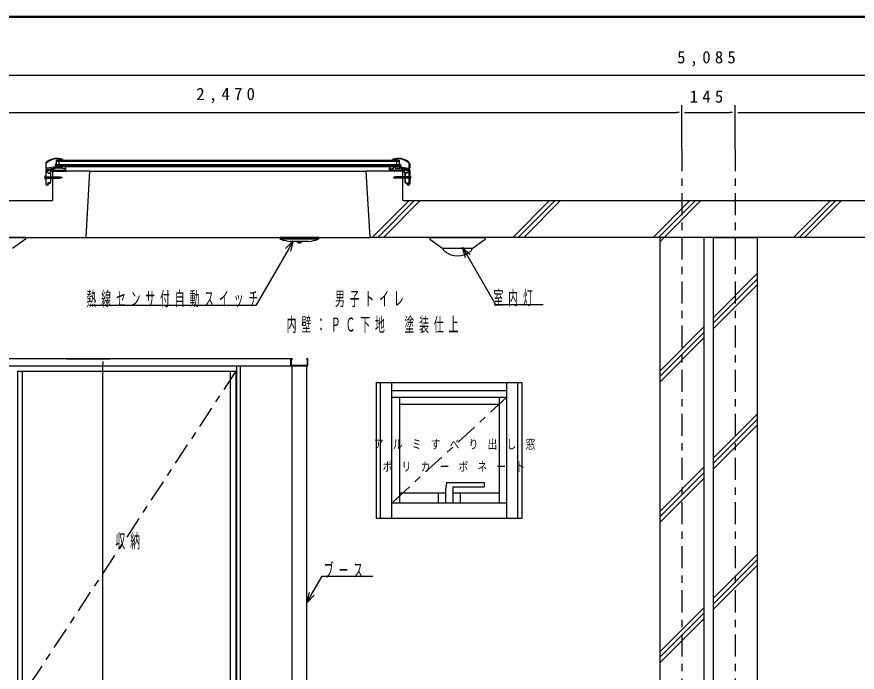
# Model space of a CAD drawing. Units: millimetres on the paper, enlarged 30 times, with parts at other scales. Extents: x -13498 to 309, y -53460 to 8010.
# Drawn here: x -8596 to -5169, y -3574 to -900 of the extents above; entities that cross this region are included whole.
import ezdxf

# ---------------------------------------------------------------- set-up
doc = ezdxf.new("R2010")
doc.units = ezdxf.units.MM
doc.header["$LTSCALE"] = 30
doc.linetypes.add('USER2', pattern=[6, 3, -1, 1, -1])
doc.layers.add('layer1', color=4, linetype='Continuous', lineweight=25)
doc.styles.add('ＭＳ ゴシック', font='')
doc.styles.get('ＭＳ ゴシック').set_extended_font_data('MS Gothic')

msp = doc.modelspace()

# ---------------------------------------------------------------- linework, layer by layer
at = {"layer": 'layer1', "color": 7, "lineweight": 50}
msp.add_line((0, -900), (-11550, -900), dxfattribs=at)
at = {"layer": 'layer1'}
for p, q in [((-1983.75, -1140), (-9566.25, -1140)), ((-5883.75, -1440), (-5883.75, -1260)), ((-5883.75, -1440), (-5883.75, -1260)), ((-5666.25, -1440), (-5666.25, -1260)), ((-5666.25, -1440), (-5666.25, -1260)), ((-9566.25, -1290), (-5906.25, -1290)), ((-5895, -1290), (-5906.25, -1290)), ((-5872.5, -1290), (-5861.25, -1290)), ((-5861.25, -1290), (-5688.75, -1290)), ((-5677.5, -1290), (-5688.75, -1290)), ((-5655, -1290), (-5643.75, -1290)), ((-5643.75, -1290), (-1983.75, -1290)), ((-8300.25, -1530), (-7172.25, -1530)), ((-7146.51, -1800), (-6996.51, -1650)), ((-7124.01, -1800), (-6974.01, -1650)), ((-7101.51, -1800), (-6951.51, -1650)), ((-6573.75, -1800), (-6423.75, -1650)), ((-6551.25, -1800), (-6401.25, -1650)), ((-6528.75, -1800), (-6378.75, -1650)), ((-6000.99, -1800), (-5850.99, -1650)), ((-5978.49, -1800), (-5828.49, -1650)), ((-5955.99, -1800), (-5805.99, -1650)), ((-5428.24, -1800), (-5278.24, -1650)), ((-5405.74, -1800), (-5255.74, -1650)), ((-5383.24, -1800), (-5233.24, -1650)), ((-8315.25, -1800), (-7157.25, -1800)), ((-7499.95, -1844.79), (-7469.2, -1814.04)), ((-7469.2, -1814.04), (-7490.2, -1850.42)), ((-7469.2, -1814.04), (-7480.46, -1856.04)), ((-5973.75, -1817.76), (-5955.99, -1800)), ((-7490.2, -1850.42), (-7621.93, -2078.58)), ((-6778.11, -1841.12), (-6757.11, -1877.49)), ((-6778.11, -1841.12), (-6747.36, -1871.87)), ((-6766.85, -1883.12), (-6778.11, -1841.12)), ((-6757.11, -1877.49), (-6643.47, -2074.31)), ((-5756.25, -2128.01), (-5576.25, -1948.01)), ((-5756.25, -2150.51), (-5576.25, -1970.51)), ((-5756.25, -2173.01), (-5576.25, -1993.01)), ((-7624.93, -2078.58), (-8299.44, -2078.58)), ((-7621.93, -2078.58), (-7624.93, -2078.58)), ((-6643.47, -2074.31), (-6640.47, -2074.31)), ((-6640.47, -2074.31), (-6449.12, -2074.31)), ((-5973.75, -2345.51), (-5793.75, -2165.51)), ((-5973.75, -2368.01), (-5793.75, -2188.01)), ((-5973.75, -2390.51), (-5793.75, -2210.51)), ((-8395.28, -2295), (-8215.28, -2295)), ((-8245.28, -2306.25), (-8245.28, -2317.5)), ((-8245.28, -5122.5), (-8245.28, -2317.5)), ((-5756.25, -2700.77), (-5576.25, -2520.77)), ((-5756.25, -2723.27), (-5576.25, -2543.27)), ((-5756.25, -2745.77), (-5576.25, -2565.77)), ((-5973.75, -2918.27), (-5793.75, -2738.27)), ((-5973.75, -2940.77), (-5793.75, -2760.77)), ((-5973.75, -2963.27), (-5793.75, -2783.27)), ((-5756.25, -3273.53), (-5576.25, -3093.53)), ((-5756.25, -3296.03), (-5576.25, -3116.03)), ((-5756.25, -3318.53), (-5576.25, -3138.53)), ((-7392.75, -3254.62), (-7351.31, -3182.84)), ((-7351.31, -3182.84), (-7324.47, -3182.84)), ((-7324.47, -3182.84), (-7143.73, -3182.84)), ((-7413.75, -3290.99), (-7402.5, -3248.99)), ((-7413.75, -3290.99), (-7392.75, -3254.62)), ((-7383, -3260.24), (-7413.75, -3290.99)), ((-5973.75, -3491.03), (-5793.75, -3311.03)), ((-5973.75, -3513.53), (-5793.75, -3333.53)), ((-5973.75, -3536.03), (-5793.75, -3356.03))]:
    msp.add_line(p, q, dxfattribs=at)
at = {"layer": 'layer1', "linetype": 'USER2'}
for p, q in [((-5883.75, -1440), (-5883.75, -7365)), ((-5666.25, -1440), (-5666.25, -7365)), ((-7703.25, -2346), (-8594.25, -3700.5)), ((-6597.75, -2452.51), (-7067.25, -2884.5))]:
    msp.add_line(p, q, dxfattribs=at)
at = {"layer": 'layer1', "color": 3}
for p, q in [((-8478.53, -1500.59), (-8478.53, -1515.84)), ((-8476.28, -1515.84), (-8476.28, -1500.59)), ((-8440.69, -1503.3), (-8440.69, -1516.96)), ((-8438.59, -1516.8), (-8438.59, -1503.3)), ((-8425.11, -1488.91), (-8425.11, -1502.41)), ((-8408.64, -1484.41), (-8407.81, -1482.31)), ((-7063.86, -1484.41), (-7064.69, -1482.31)), ((-7047.39, -1488.91), (-7047.39, -1502.41)), ((-7033.91, -1516.8), (-7033.91, -1503.3)), ((-7031.81, -1503.3), (-7031.81, -1516.96)), ((-6996.22, -1515.84), (-6996.22, -1500.59)), ((-6993.97, -1500.59), (-6993.97, -1515.84)), ((-8478.53, -1525.5), (-8478.53, -1581.11)), ((-8476.28, -1581.11), (-8476.28, -1525.5)), ((-8474.42, -1523.28), (-8444.98, -1518.09)), ((-8445.85, -1513.16), (-8473.64, -1518.06)), ((-8441.06, -1517.4), (-8471.95, -1522.85)), ((-8441.06, -1517.4), (-8471.95, -1522.85)), ((-8471.59, -1524.91), (-8444.54, -1522.68)), ((-8441.38, -1530), (-8441.38, -1526.25)), ((-8441.38, -1526.25), (-8396.38, -1526.25)), ((-8441.38, -1530), (-8396.38, -1530)), ((-8419.1, -1517.25), (-8438.14, -1517.25)), ((-8418.65, -1516.16), (-8418.65, -1516.8)), ((-8417.65, -1510.45), (-8418.64, -1516.03)), ((-8399.17, -1521.39), (-8413.44, -1518.09)), ((-8399.17, -1521.39), (-8398.96, -1521.39)), ((-8395.99, -1516.35), (-8398.61, -1516.35)), ((-8398.61, -1516.35), (-8398.61, -1520.95)), ((-8396.38, -1530), (-8396.38, -1526.25)), ((-8396.35, -1526.25), (-8395.99, -1522.87)), ((-8395.99, -1522.87), (-8395.99, -1516.35)), ((-7076.51, -1516.35), (-7073.89, -1516.35)), ((-7076.51, -1522.87), (-7076.51, -1516.35)), ((-7076.15, -1526.25), (-7076.51, -1522.87)), ((-7076.12, -1530), (-7076.12, -1526.25)), ((-7031.12, -1526.25), (-7076.12, -1526.25)), ((-7031.12, -1530), (-7076.12, -1530)), ((-7073.89, -1516.35), (-7073.89, -1520.95)), ((-7073.33, -1521.39), (-7073.54, -1521.39)), ((-7073.33, -1521.39), (-7059.06, -1518.09)), ((-7054.85, -1510.45), (-7053.86, -1516.03)), ((-7053.85, -1516.16), (-7053.85, -1516.8)), ((-7053.4, -1517.25), (-7034.36, -1517.25)), ((-7031.44, -1517.4), (-7000.55, -1522.85)), ((-7031.44, -1517.4), (-7000.55, -1522.85)), ((-7031.12, -1530), (-7031.12, -1526.25)), ((-7000.91, -1524.91), (-7027.96, -1522.68)), ((-6998.08, -1523.28), (-7027.52, -1518.09)), ((-7026.65, -1513.16), (-6998.86, -1518.06)), ((-6996.22, -1581.11), (-6996.22, -1525.5)), ((-6993.97, -1525.5), (-6993.97, -1581.11)), ((-8482.67, -1552.89), (-8482.67, -1552.85)), ((-8482.67, -1556.11), (-8482.67, -1555.18)), ((-8482.67, -1558.44), (-8482.67, -1558.4)), ((-8481.27, -1549.64), (-8478.85, -1549.51)), ((-8481.27, -1561.65), (-8478.85, -1561.78)), ((-8481, -1561.47), (-8481, -1549.81)), ((-8481, -1561.47), (-8481, -1549.81)), ((-8478.53, -1561.47), (-8478.53, -1549.81)), ((-8478.53, -1552.52), (-8419, -1552.52)), ((-8478.53, -1558.77), (-8419, -1558.77)), ((-8419, -1552.52), (-8419, -1558.77)), ((-8419, -1553.71), (-8413.2, -1553.71)), ((-8413.2, -1557.57), (-8419, -1557.57)), ((-8413.2, -1553.71), (-8411.85, -1555.64)), ((-8411.85, -1555.64), (-8413.2, -1557.57)), ((-7059.3, -1553.71), (-7060.65, -1555.64)), ((-7060.65, -1555.64), (-7059.3, -1557.57)), ((-7053.5, -1553.71), (-7059.3, -1553.71)), ((-7059.3, -1557.57), (-7053.5, -1557.57)), ((-6993.97, -1552.52), (-7053.5, -1552.52)), ((-7053.5, -1552.52), (-7053.5, -1558.77)), ((-6993.97, -1558.77), (-7053.5, -1558.77)), ((-6993.97, -1561.47), (-6993.97, -1549.81)), ((-6991.23, -1549.64), (-6993.65, -1549.51)), ((-6991.23, -1561.65), (-6993.65, -1561.78)), ((-6991.5, -1561.47), (-6991.5, -1549.81)), ((-6991.5, -1561.47), (-6991.5, -1549.81)), ((-6989.83, -1552.89), (-6989.83, -1552.85)), ((-6989.83, -1556.11), (-6989.83, -1555.18)), ((-6989.83, -1558.44), (-6989.83, -1558.4)), ((-8469.53, -1577.74), (-8469.53, -1581.11)), ((-8467.28, -1577.74), (-8469.53, -1577.74)), ((-8467.28, -1581.11), (-8467.28, -1577.74)), ((-7005.22, -1577.74), (-7002.97, -1577.74)), ((-7005.22, -1581.11), (-7005.22, -1577.74)), ((-7002.97, -1577.74), (-7002.97, -1581.11)), ((-8561.25, -1800), (-8786.25, -1800)), ((-8561.25, -1807.5), (-8613.75, -1845)), ((-8561.25, -1800), (-8561.25, -1807.5)), ((-7365, -1800), (-7522.5, -1800)), ((-7522.33, -1804.85), (-7522.5, -1800)), ((-7366.02, -1806.84), (-7521.48, -1806.84)), ((-7406.61, -1816.58), (-7480.89, -1816.58)), ((-7454.67, -1816.58), (-7452.56, -1819.33)), ((-7452.96, -1816.58), (-7451.01, -1819.6)), ((-7449.88, -1816.58), (-7448.77, -1819.17)), ((-7445.9, -1816.58), (-7445.48, -1819.35)), ((-7441.6, -1816.58), (-7442.02, -1819.35)), ((-7437.62, -1816.58), (-7438.73, -1819.17)), ((-7434.54, -1816.58), (-7436.49, -1819.6)), ((-7432.83, -1816.58), (-7434.94, -1819.33)), ((-7365, -1800), (-7365.17, -1804.85)), ((-6911.25, -1800), (-6686.25, -1800)), ((-6911.25, -1800), (-6911.25, -1807.5)), ((-6911.25, -1807.5), (-6858.75, -1845)), ((-6738.75, -1845), (-6686.25, -1807.5)), ((-6686.25, -1800), (-6686.25, -1807.5)), ((-5756.25, -1807.5), (-5756.25, -1813.5)), ((-7452.56, -1819.33), (-7452.09, -1819.98)), ((-7451.01, -1819.6), (-7452.56, -1819.33)), ((-7452.09, -1819.98), (-7452.56, -1819.38)), ((-7452.09, -1819.98), (-7448.6, -1822.05)), ((-7450.65, -1819.78), (-7451.01, -1819.6)), ((-7448.77, -1819.17), (-7450.65, -1819.78)), ((-7450.65, -1819.78), (-7447.68, -1822)), ((-7446.34, -1819.82), (-7448.77, -1819.17)), ((-7447.68, -1822), (-7448.6, -1822.05)), ((-7448.6, -1822.05), (-7445.25, -1822.12)), ((-7445.25, -1821.97), (-7447.68, -1822)), ((-7445.48, -1819.35), (-7446.34, -1819.82)), ((-7446.34, -1819.82), (-7445.25, -1821.97)), ((-7445.48, -1819.35), (-7442.02, -1819.35)), ((-7445.25, -1821.97), (-7442.25, -1821.97)), ((-7438.9, -1822.05), (-7445.25, -1822.12)), ((-7441.16, -1819.82), (-7442.25, -1821.97)), ((-7442.25, -1821.97), (-7439.82, -1822)), ((-7442.02, -1819.35), (-7441.16, -1819.82)), ((-7441.16, -1819.82), (-7438.73, -1819.17)), ((-7436.85, -1819.78), (-7439.82, -1822)), ((-7439.82, -1822), (-7438.9, -1822.05)), ((-7435.41, -1819.98), (-7438.9, -1822.05)), ((-7438.73, -1819.17), (-7436.85, -1819.78)), ((-7436.85, -1819.78), (-7436.49, -1819.6)), ((-7436.49, -1819.6), (-7434.94, -1819.33)), ((-7434.94, -1819.33), (-7435.41, -1819.98)), ((-7435.41, -1819.98), (-7434.94, -1819.38)), ((-6738.75, -1845), (-6858.75, -1845)), ((-6857.25, -1845), (-6857.25, -1845.45)), ((-6740.25, -1845), (-6740.25, -1845.45)), ((-7472.25, -2295), (-9498.75, -2295)), ((-7478.25, -2325), (-7478.25, -2295)), ((-7472.25, -2297.25), (-7472.25, -2295)), ((-7415.25, -2297.25), (-7415.25, -2295)), ((-7409.25, -2295), (-7415.25, -2295)), ((-7409.25, -2325), (-7409.25, -2295)), ((-7409.25, -2325), (-9498.75, -2325)), ((-7698.75, -5055), (-7698.75, -2325)), ((-7683.75, -5055), (-7683.75, -2325)), ((-7476, -2322.75), (-7476, -2298.75)), ((-7411.5, -2322.75), (-7476, -2322.75)), ((-7472.25, -2297.25), (-7474.5, -2297.25)), ((-7473.75, -5055), (-7473.75, -2325)), ((-7413, -2297.25), (-7415.25, -2297.25)), ((-7413.75, -5055), (-7413.75, -2325)), ((-7411.5, -2322.75), (-7411.5, -2298.75)), ((-8594.25, -2346), (-8594.25, -5055)), ((-8594.25, -2346), (-7703.25, -2346)), ((-8573.25, -5055), (-8573.25, -2346)), ((-7724.25, -5055), (-7724.25, -2346)), ((-7703.25, -2346), (-7703.25, -5055)), ((-7128.75, -2392.5), (-6536.25, -2392.5)), ((-7128.75, -2947.5), (-7128.75, -2392.5)), ((-7112.55, -2947.5), (-7112.55, -2392.5)), ((-7067.25, -2947.5), (-7067.25, -2392.5)), ((-6597.75, -2947.5), (-6597.75, -2392.5)), ((-6552.45, -2947.5), (-6552.45, -2392.5)), ((-6536.25, -2392.5), (-6536.25, -2947.5)), ((-7067.25, -2424.75), (-6597.75, -2424.75)), ((-7067.25, -2452.51), (-6597.75, -2452.51)), ((-7035.75, -2452.51), (-7035.75, -2884.5)), ((-6629.25, -2452.51), (-6629.25, -2884.5)), ((-7035.75, -2481), (-6629.25, -2481)), ((-6844.5, -2799.75), (-6847.5, -2826.75)), ((-6844.5, -2799.75), (-6690, -2799.75)), ((-6690, -2799.75), (-6690, -2817.75)), ((-7035.75, -2841.75), (-6847.5, -2841.75)), ((-6877.5, -2841.75), (-6877.5, -2884.5)), ((-6847.5, -2826.75), (-6847.5, -2884.5)), ((-6817.5, -2817.75), (-6817.5, -2884.5)), ((-6817.5, -2817.75), (-6690, -2817.75)), ((-6817.5, -2841.75), (-6629.25, -2841.75)), ((-6787.5, -2841.75), (-6787.5, -2884.5)), ((-6597.75, -2884.5), (-7067.25, -2884.5)), ((-6536.25, -2947.5), (-7128.75, -2947.5))]:
    msp.add_line(p, q, dxfattribs=at)
at = {"layer": 'layer1', "color": 20}
for p, q in [((-8435.9, -1484.41), (-8435.9, -1510.45)), ((-8435.9, -1484.41), (-8435.9, -1510.45)), ((-8435.9, -1484.41), (-8435.9, -1510.45)), ((-8435.9, -1484.41), (-7036.6, -1484.41)), ((-8435.9, -1488.91), (-7036.6, -1488.91)), ((-8435.9, -1502.41), (-7036.6, -1502.41)), ((-8435.9, -1506.43), (-7036.6, -1506.43)), ((-7036.6, -1484.41), (-7036.6, -1510.45)), ((-8469.21, -1537.5), (-8469.21, -1538.25)), ((-8469.21, -1537.5), (-8458.71, -1537.5)), ((-8469.21, -1538.25), (-8459.46, -1538.25)), ((-8459.46, -1538.25), (-8459.46, -1574.69)), ((-8458.71, -1537.5), (-8458.71, -1575)), ((-8450.25, -1530), (-8450.25, -1650)), ((-8300.25, -1530), (-8450.25, -1530)), ((-8435.9, -1510.45), (-7036.6, -1510.45)), ((-8300.25, -1530), (-8315.25, -1800)), ((-7172.25, -1530), (-7157.25, -1800)), ((-7022.25, -1530), (-7172.25, -1530)), ((-7022.25, -1650), (-7022.25, -1530)), ((-7013.55, -1537.5), (-7013.55, -1575)), ((-7003.05, -1537.5), (-7013.55, -1537.5)), ((-7012.8, -1538.25), (-7012.8, -1574.69)), ((-7003.05, -1538.25), (-7012.8, -1538.25)), ((-7003.05, -1537.5), (-7003.05, -1538.25)), ((-8459.46, -1574.69), (-8465.6, -1580.83)), ((-8458.71, -1575), (-8465.07, -1581.36)), ((-7013.55, -1575), (-7007.18, -1581.36)), ((-7012.8, -1574.69), (-7006.65, -1580.83)), ((-8465.6, -1580.83), (-8465.07, -1581.36)), ((-7006.65, -1580.83), (-7007.18, -1581.36)), ((-9761.25, -1650), (-8450.25, -1650)), ((-7022.25, -1650), (-4527.75, -1650)), ((-9761.25, -1800), (-8315.25, -1800)), ((-4392.75, -1800), (-7157.25, -1800)), ((-5793.75, -1800), (-5973.75, -1800)), ((-5973.75, -1800), (-5973.75, -5190)), ((-5793.75, -1800), (-5793.75, -5190)), ((-5756.25, -1800), (-5576.25, -1800)), ((-5756.25, -1800), (-5756.25, -5190)), ((-5576.25, -1800), (-5576.25, -5190))]:
    msp.add_line(p, q, dxfattribs=at)
at = {"layer": 'layer1', "color": 3, "linetype": 'USER2'}
for p, q in [((-8469.33, -1536.64), (-8459.15, -1536.64)), ((-8458.4, -1530.1), (-8458.4, -1535.89)), ((-8457.65, -1529.35), (-8393.25, -1529.35)), ((-7017.54, -1529.35), (-7079.25, -1529.35)), ((-7016.79, -1530.1), (-7016.79, -1535.89)), ((-7003.17, -1536.64), (-7016.04, -1536.64))]:
    msp.add_line(p, q, dxfattribs=at)
at = {"layer": 'layer1', "color": 3}
for points in [[(-8482.67, -1555.18), (-8482.69, -1555.17), (-8482.72, -1555.17), (-8482.74, -1555.17), (-8482.76, -1555.17), (-8482.78, -1555.16), (-8482.8, -1555.16), (-8482.82, -1555.16), (-8482.83, -1555.16)], [(-8482.83, -1556.13), (-8482.82, -1556.13), (-8482.8, -1556.12), (-8482.78, -1556.12), (-8482.76, -1556.12), (-8482.74, -1556.12), (-8482.72, -1556.12), (-8482.69, -1556.11), (-8482.67, -1556.11)], [(-6989.83, -1555.18), (-6989.81, -1555.17), (-6989.78, -1555.17), (-6989.76, -1555.17), (-6989.74, -1555.17), (-6989.72, -1555.16), (-6989.7, -1555.16), (-6989.68, -1555.16), (-6989.67, -1555.16)], [(-6989.67, -1556.13), (-6989.68, -1556.13), (-6989.7, -1556.12), (-6989.72, -1556.12), (-6989.74, -1556.12), (-6989.76, -1556.12), (-6989.78, -1556.12), (-6989.81, -1556.11), (-6989.83, -1556.11)]]:
    msp.add_lwpolyline(points, dxfattribs=at)
for centre, radius, start, end in [((-8469.53, -1500.59), 9, 130.66145, 180), ((-8469.53, -1500.59), 6.75, 130.66145, 180), ((-8432.1, -1544.16), 66.44, 68.56366, 130.66145), ((-8432.1, -1544.16), 64.19, 68.56366, 130.66145), ((-8439.64, -1503.3), 1.05, 0, 180), ((-8425.03, -1481.98), 2.43, 132.6944, 264.86634), ((-8412.62, -1483.62), 0.773, 275.73492, 33.06026), ((-7040.4, -1544.16), 66.44, 49.33855, 111.43634), ((-7040.4, -1544.16), 64.19, 49.33855, 111.43634), ((-7059.88, -1483.62), 0.773, 146.93974, 264.26508), ((-7047.47, -1481.98), 2.43, 275.13366, 47.3056), ((-7032.86, -1503.3), 1.05, 0, 180), ((-7002.97, -1500.59), 6.75, 0, 49.33855), ((-7002.97, -1500.59), 9, 0, 49.33855), ((-8473.42, -1525.72), 5.12, 101.2875, 177.51042), ((-8473.06, -1515.39), 5.48, 184.69896, 255.70217), ((-8474.03, -1515.84), 2.25, 180, 280.00085), ((-8474.03, -1525.5), 2.25, 100.00085, 180), ((-8475.51, -1537.19), 0.756, 170.73734, 347.98025), ((-8351.9, -1557.35), 126, 169.68996, 170.73734), ((-8466.49, -1536.5), 9.53, 106.47376, 169.68996), ((-8332.22, -1567.69), 145.74, 167.51217, 167.98025), ((-8465.22, -1538.24), 9.53, 104.04347, 167.51217), ((-8471.77, -1523.88), 1.05, 100.00085, 279.84973), ((-8434.27, -1643.81), 121.57, 94.84431, 106.69218), ((-8432.16, -1670.38), 145.74, 98.26939, 104.04347), ((-8448.24, -1656.15), 130.09, 86.97419, 92.14902), ((-8445.41, -1515.62), 2.5, 280.00085, 100.00085), ((-8441.14, -1516.96), 0.45, 280.00085, 0), ((-8438.14, -1516.8), 0.45, 180, 270), ((-8419.1, -1516.8), 0.45, 270, 0), ((-8417.9, -1516.16), 0.75, 170, 180), ((-8413.34, -1517.66), 0.45, 158.59388, 257), ((-8393.51, -1525.43), 21.75, 136.46004, 158.59388), ((-8399.07, -1520.95), 0.452, 257, 0), ((-7073.43, -1520.95), 0.452, 180, 283), ((-7078.99, -1525.43), 21.75, 21.40612, 43.53996), ((-7059.16, -1517.66), 0.45, 283, 21.40612), ((-7054.6, -1516.16), 0.75, 0, 10), ((-7053.4, -1516.8), 0.45, 180, 270), ((-7034.36, -1516.8), 0.45, 270, 0), ((-7031.36, -1516.96), 0.45, 180, 259.99915), ((-7024.26, -1656.15), 130.09, 87.85098, 93.02581), ((-7027.09, -1515.62), 2.5, 79.99915, 259.99915), ((-7038.23, -1643.81), 121.57, 73.30782, 85.15569), ((-7040.34, -1670.38), 145.74, 75.95653, 81.73061), ((-7007.28, -1538.24), 9.53, 12.48783, 75.95653), ((-7006.01, -1536.5), 9.53, 10.31004, 73.52624), ((-7000.73, -1523.88), 1.05, 260.15027, 79.99915), ((-6998.47, -1515.84), 2.25, 259.99915, 0), ((-6999.44, -1515.39), 5.48, 284.29783, 355.30104), ((-6999.08, -1525.72), 5.12, 2.48958, 78.7125), ((-6998.47, -1525.5), 2.25, 0, 79.99915), ((-7140.28, -1567.69), 145.74, 12.01975, 12.48783), ((-6996.99, -1537.19), 0.756, 192.01975, 9.26266), ((-7120.6, -1557.35), 126, 9.26266, 10.31004), ((-8469.02, -1555.25), 13.85, 175.37584, 178.37731), ((-8480.34, -1554.68), 2.54, 183.92751, 190.86309), ((-8480.34, -1556.61), 2.54, 169.13691, 176.07249), ((-8469.02, -1556.04), 13.85, 181.62269, 184.62416), ((-8466.6, -1555.64), 16.3, 170.26442, 174.67097), ((-8466.6, -1555.64), 16.3, 185.32903, 189.73558), ((-8466.65, -1555.64), 16.26, 160.21713, 170.09826), ((-8466.65, -1555.64), 16.26, 189.90174, 199.78287), ((-8481.23, -1550.4), 0.762, 93, 160.21713), ((-8481.23, -1560.89), 0.762, 199.78287, 267), ((-8478.83, -1549.81), 0.305, 0, 93), ((-8478.83, -1561.47), 0.305, 267, 0), ((-6993.67, -1549.81), 0.305, 87, 180), ((-6993.67, -1561.47), 0.305, 180, 273), ((-6991.27, -1550.4), 0.762, 19.78287, 87), ((-6991.27, -1560.89), 0.762, 273, 340.21713), ((-7005.85, -1555.64), 16.26, 9.90174, 19.78287), ((-7005.85, -1555.64), 16.26, 340.21713, 350.09826), ((-7005.9, -1555.64), 16.3, 5.32903, 9.73558), ((-7005.9, -1555.64), 16.3, 350.26442, 354.67097), ((-7003.48, -1555.25), 13.85, 1.62269, 4.62416), ((-6992.16, -1554.68), 2.54, 349.13691, 356.07249), ((-6992.16, -1556.61), 2.54, 3.92751, 10.86309), ((-7003.48, -1556.04), 13.85, 355.37584, 358.37731), ((-8472.9, -1581.11), 5.62, 180, 0), ((-8472.9, -1581.11), 3.38, 180, 0), ((-6999.6, -1581.11), 5.62, 180, 0), ((-6999.6, -1581.11), 3.38, 180, 0), ((-7519.33, -1804.75), 3, 182, 249.59671), ((-7466.52, -1662.75), 154.5, 249.59671, 264.66003), ((-7420.98, -1662.75), 154.5, 275.33997, 290.40331), ((-7368.17, -1804.75), 3, 290.40331, 358), ((-6842.25, -1845.45), 15, 180, 233.01114), ((-6755.25, -1845.45), 15, 306.98886, 0), ((-6798.75, -1787.7), 87.3, 233.01114, 306.98886), ((-7474.5, -2298.75), 1.5, 90, 180), ((-7413, -2298.75), 1.5, 0, 90)]:
    msp.add_arc(centre, radius, start, end, dxfattribs=at)
at = {"layer": 'layer1', "color": 3, "linetype": 'USER2'}
for centre, start, end in [((-8459.15, -1535.89), 270, 0), ((-8457.65, -1530.1), 90, 180), ((-7017.54, -1530.1), 0, 90), ((-7016.04, -1535.89), 180, 270)]:
    msp.add_arc(centre, 0.75, start, end, dxfattribs=at)

# ---------------------------------------------------------------- texts
at = {"layer": 'layer1', "color": 3, "style": 'ＭＳ ゴシック'}
for s, insert, char_height, attachment_point in [('\\T1.5;5,085', (-5775, -1071.38), 50.26, 5), ('\\T1.5;2,470', (-7736.25, -1221.38), 50.26, 5), ('\\T1.5;145', (-5775, -1225.73), 50.26, 5), ('\\T1.5;\\W0.5;男子トイレ', (-7298.66, -2053.22), 57.18, 4)]:
    msp.add_mtext(s, dxfattribs=dict(at, insert=insert, char_height=char_height, attachment_point=attachment_point))
at = {"layer": 'layer1', "color": 2, "style": 'ＭＳ ゴシック'}
for s, insert, char_height, attachment_point in [('\\T1.5;\\W0.5;熱線センサ付自動スイッチ', (-8312.33, -2085.38), 57.18, 7), ('\\T1.5;\\W0.5;室内灯', (-6652.34, -2081.07), 57.18, 7), ('\\T1.5;\\W0.5;内壁：ＰＣ下地\u3000塗装仕上', (-7495.83, -2159.07), 57.18, 4), ('\\T1.97;\\W0.75;アルミすべり出し窓', (-7140.11, -2666.64), 37.39, 7), ('\\T1.97;\\W0.75;ポリカーボネート', (-7104.11, -2756.02), 37.39, 7), ('\\T1.5;\\W0.5;収納', (-8194.16, -3073.24), 57.18, 7), ('\\T1.5;\\W0.5;ブース', (-7344.09, -3189.61), 57.18, 7)]:
    msp.add_mtext(s, dxfattribs=dict(at, insert=insert, char_height=char_height, attachment_point=attachment_point))

doc.saveas('drawing.dxf')
